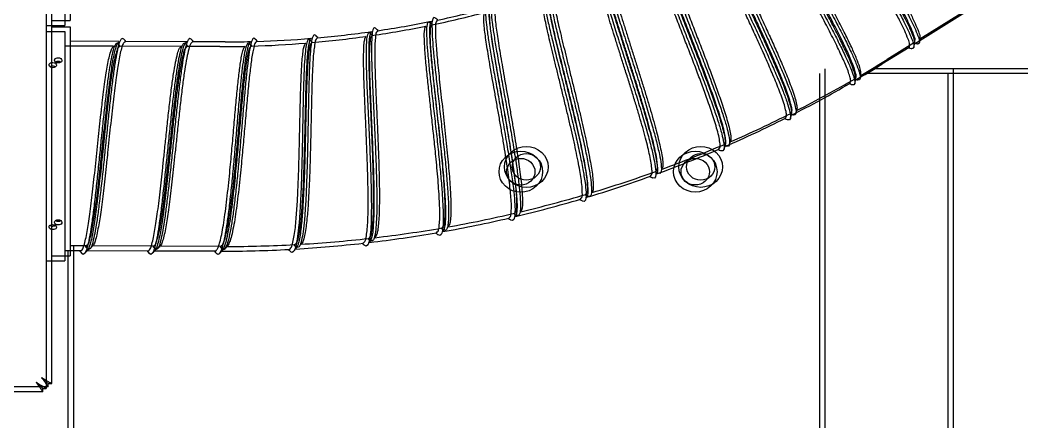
# Model space of a CAD drawing. Header units: inches. Extents: x 4821 to 127877, y 58012 to 433683.
# Drawn here: x 80278 to 80902, y 383138 to 383388 of the extents above; entities that cross this region are included whole.
import ezdxf

# ---------------------------------------------------------------- set-up
doc = ezdxf.new("R2010")
doc.units = ezdxf.units.IN
doc.header["$MEASUREMENT"] = 0
for name, color, linetype in [('A-FURN-FIXD', 10, 'Continuous'), ('A-WALL', 53, 'Continuous'), ('Cloums$0$A-COL-HAT', 8, 'Continuous'), ('EMG - ELEC - ID', 26, 'Continuous'), ('NECB-COLUM', 50, 'Continuous')]:
    doc.layers.add(name, color=color, linetype=linetype)

# ---------------------------------------------------------------- blocks, each defined once
blk = doc.blocks.new('COL BASEMT')
at = {"layer": 'Cloums$0$A-COL-HAT'}
h = blk.add_hatch(dxfattribs=at)
h.set_pattern_fill('ANSI31', color=256, scale=500)
h.set_pattern_definition([(45, (1452118.876, 42013.15), (-44.194174, 44.194174), [])])
h.paths.add_polyline_path([(1693546.85, 345625.99), (1693946.85, 345625.99), (1693950.94, 348875.93), (1693546.85, 348875.93)])
h.paths.add_polyline_path([(1688721.85, 335900.88), (1689121.55, 335900.88), (1689121.85, 337327.04), (1693949.19, 337326.96), (1693946.85, 345125.99), (1693546.85, 345125.99), (1693546.85, 337726.97), (1688721.85, 337727.04)])
h.paths.add_polyline_path([(1641271.85, 335200.88), (1640873.67, 335200.88), (1640871.85, 323973.06), (1689121.85, 323973.08), (1689121.4, 335200.88), (1688721.85, 335200.88), (1688721.85, 324373.08), (1641271.85, 324373.06)])
edge = h.paths.add_edge_path()
edge.add_line((1636446.85, 345125.99), (1636046.85, 345125.99))
edge.add_line((1636046.85, 345125.99), (1636049.02, 337698.91))
edge.add_arc((1626263.14, 338211.03), 9799.28, 305.315023, 357.004292, ccw=False)
edge.add_line((1631927.82, 330214.96), (1632171.53, 329896.4))
edge.add_arc((1626336.78, 338141.43), 10100.73, 305.285859, 355.375183)
edge.add_line((1636404.63, 337327), (1640874.01, 337327))
edge.add_line((1640874.01, 337327), (1640873.78, 335900.88))
edge.add_line((1640873.78, 335900.88), (1641271.85, 335900.88))
edge.add_line((1641271.85, 335900.88), (1641271.85, 337725.88))
edge.add_line((1641271.85, 337725.88), (1636446.85, 337725.88))
edge.add_line((1636446.85, 337725.88), (1636446.85, 345125.99))
h.paths.add_polyline_path([(1636046.85, 345625.99), (1636446.85, 345625.99), (1636446.85, 348875.93), (1636048.92, 348875.93)])
blk = doc.blocks.new('A$C0e128a0b')
at = {"layer": 'A-FURN-FIXD'}
for p, q in [((921.62, 669.83), (921.62, 543.52)), ((891.46, 592.25), (907.07, 567.1)), ((921.62, 583.57), (1142.15, 583.57)), ((908.7, 566.89), (909.29, 566.58)), ((908.7, 564.47), (908.71, 564.46)), ((908.71, 564.46), (917.07, 550.97)), ((909.29, 566.58), (909.32, 565.89)), ((926.48, 537.7), (927.15, 537.26)), ((927.15, 537.26), (927.12, 536.42)), ((921.62, 520.23), (1142.15, 520.23)), ((943.76, 505.92), (944.44, 505.48)), ((944.44, 505.48), (944.41, 504.64)), ((943.67, 503.41), (943.66, 503.43)), ((958.94, 470.57), (958.93, 470.58)), ((959.17, 473.06), (959.82, 472.58)), ((959.82, 472.58), (959.74, 471.74)), ((972.64, 439.25), (973.26, 438.73)), ((973.26, 438.73), (973.13, 437.9)), ((983.61, 402.18), (983.6, 402.19)), ((984.13, 404.62), (984.72, 404.06)), ((984.72, 404.06), (984.54, 403.23)), ((992.92, 366.89), (992.92, 366.91)), ((993.58, 369.29), (994.14, 368.69)), ((994.14, 368.69), (993.91, 367.88)), ((1000.97, 333.41), (1001.49, 332.78)), ((1001.49, 332.78), (1001.22, 331.98)), ((896.51, 327.64), (896.35, 327.1)), ((896.35, 327.1), (896.71, 326.69)), ((897.61, 328.86), (897.62, 328.85)), ((1000.17, 331.06), (1000.17, 331.07)), ((901.67, 298.24), (901.47, 297.72)), ((901.47, 297.72), (901.81, 297.29)), ((902.84, 299.39), (902.84, 299.38)), ((1006.26, 297.11), (1006.74, 296.44)), ((1005.33, 294.81), (1005.32, 294.83)), ((1006.74, 296.44), (1006.43, 295.67)), ((905.11, 268.56), (904.89, 268.06)), ((904.89, 268.06), (905.19, 267.6)), ((906.35, 269.63), (906.35, 269.62)), ((1008.37, 258.3), (1008.37, 258.32)), ((1009.44, 260.53), (1009.88, 259.83)), ((1009.88, 259.83), (1009.52, 259.08)), ((906.83, 238.71), (906.57, 238.22)), ((906.57, 238.22), (906.85, 237.75)), ((908.12, 239.7), (908.12, 239.69)), ((908.35, 224.12), (908.29, 208.06)), ((1008.53, 225.53), (1008.95, 225.23)), ((1010.08, 224.12), (1010.56, 223.78)), ((1010.89, 223.18), (1010.56, 222.58)), ((1009.3, 221.75), (1009.18, 191.77)), ((1009.3, 221.75), (1009.3, 221.76)), ((908.28, 208.07), (908.28, 208.09)), ((907.02, 207.26), (906.69, 206.66)), ((906.69, 206.66), (907.03, 206.06)), ((908.28, 205.32), (908.16, 174.96)), ((1009.17, 188.66), (1009.06, 158.55)), ((1009.23, 188.56), (1009.23, 188.58)), ((1010.48, 190.59), (1010.82, 189.99)), ((1010.82, 189.99), (1010.48, 189.39)), ((907.03, 173.93), (906.69, 173.33)), ((906.69, 173.33), (907.02, 172.73)), ((908.28, 174.76), (908.28, 174.74)), ((908.15, 171.59), (908.06, 147.5)), ((1009.05, 155.51), (1009.02, 147.5)), ((1009.23, 155.23), (1009.23, 155.25)), ((1010.48, 157.26), (1010.82, 156.66)), ((1010.82, 156.66), (1010.48, 156.06)), ((1009.02, 149.11), (1142.15, 149.11)), ((784.82, 147.5), (897.88, 147.5)), ((897.88, 138.35), (897.88, 147.5)), ((900.9, 147.5), (1013.96, 147.5)), ((900.9, 138.35), (900.9, 147.5)), ((1013.96, 138.35), (1013.96, 147.5)), ((-25.13, 138.35), (1076.95, 138.35)), ((1076.95, 136.62), (1076.95, 138.35)), ((1078.56, 136.62), (1076.95, 136.62)), ((1078.56, 136.62), (1078.56, -55.34))]:
    blk.add_line(p, q, dxfattribs=at)
for centre, major_axis, start_param, end_param in [((454.12, 224.12), (0, -592.19), 2.129322, 2.155482), ((454.12, 224.12), (0, 592.19), -1.074175, -1.017746), ((454.12, 224.12), (0, 592.19), -1.136087, -1.079658), ((454.12, 224.12), (0, 592.19), -1.198003, -1.141571), ((970.05, 458.89), (0, 10.77), 3.926991, 10.210176), ((970.05, 458.89), (0, 7), 3.926991, 10.210176), ((454.12, 224.12), (0, 592.19), -1.259922, -1.203483), ((454.12, 224.12), (0, -592.19), 1.819769, 1.876197), ((970.05, 372.75), (0, 10.77), 3.926991, 10.210176), ((970.05, 372.75), (0, 7), 3.926991, 10.210176), ((454.12, 224.12), (0, -592.19), 1.757856, 1.814285), ((454.12, 224.12), (0, 484.52), -1.352899, -1.29739), ((454.12, 224.12), (0, 592.19), -1.445653, -1.38922), ((454.12, 224.12), (0, 484.52), -1.414811, -1.359298), ((454.12, 224.12), (0, 484.52), -1.476723, -1.421209), ((454.12, 224.12), (0, 592.19), -1.507572, -1.451133), ((454.12, 224.12), (0, -484.52), 1.602957, 1.658472), ((454.12, 224.12), (0, 592.19), -1.56943, -1.513045), ((454.12, 224.12), (0, 484.52), -1.570796, -1.545039)]:
    blk.add_ellipse(centre, major_axis=major_axis, ratio=0.9375, start_param=start_param, end_param=end_param, dxfattribs=at)
for points, knots in [([(814.43, 518.86), (814.65, 518.87), (815.82, 518.88), (818.39, 519.81), (822.49, 521.54), (827.81, 524.2), (834.18, 527.54), (841.43, 531.52), (849.37, 535.96), (857.68, 540.67), (866.08, 545.45), (874.3, 550.11), (882.14, 554.49), (889.34, 558.43), (895.65, 561.74), (900.88, 564.33), (904.87, 566), (907.35, 566.89), (908.49, 566.9), (908.71, 566.9)], [0, 0, 0, 0, 0.652164, 3.468867, 7.93438, 13.82981, 20.893708, 29.032977, 38.060805, 47.530506, 57.022325, 66.343155, 75.204917, 83.335307, 90.360885, 96.128628, 100.429288, 103.153438, 103.796192, 103.796192, 103.796192, 103.796192]), ([(814.44, 521.3), (814.76, 521.16), (815.78, 520.75), (817.93, 521.6), (820.81, 522.6), (824.24, 524.22), (828.04, 526.08), (832.24, 528.26), (836.94, 530.76), (842.03, 533.54), (847.34, 536.49), (852.91, 539.61), (858.97, 543.03), (865.72, 546.84), (873.01, 550.94), (880.43, 555.06), (887.45, 558.87), (893.67, 562.11), (898.83, 564.64), (902.77, 566.28), (905.26, 567.16), (906.41, 567.17), (906.62, 567.17)], [0, 0, 0, 0, 1.023874, 3.16437, 6.381931, 10.225818, 14.229126, 18.819597, 24.119701, 29.847036, 35.799935, 41.904064, 48.556158, 56.18247, 64.590916, 73.051559, 81.059714, 87.997167, 93.623016, 97.891012, 100.641925, 101.285735, 101.285735, 101.285735, 101.285735]), ([(908.7, 564.47), (908.27, 564.6), (906.92, 565.02), (904.15, 563.76), (900.17, 562.23), (894.94, 559.61), (888.66, 556.35), (881.58, 552.49), (874.12, 548.34), (866.82, 544.24), (860.1, 540.45), (854.08, 537.06), (848.55, 533.96), (843.29, 531.04), (838.24, 528.28), (833.59, 525.8), (829.42, 523.64), (825.65, 521.79), (822.25, 520.23), (819.36, 519.13), (817.48, 518.56), (816.64, 518.6), (816.51, 518.61)], [0, 0, 0, 0, 1.301344, 4.101516, 8.430023, 14.125504, 21.146846, 29.233931, 37.74508, 46.159196, 53.740004, 60.342106, 66.398905, 72.304545, 77.981137, 83.229185, 87.772893, 91.749326, 95.567718, 98.768764, 100.897899, 101.270188, 101.270188, 101.270188, 101.270188]), ([(907.07, 567.1), (907.03, 567.1), (906.89, 567.12), (906.74, 567.14), (906.62, 567.15)], [0, 0, 0, 0, 0.0941646, 0.4432035, 0.4432035, 0.4432035, 0.4432035]), ([(908.7, 566.89), (908.54, 566.91), (908, 566.98), (907.45, 567.05), (907.07, 567.1)], [0, 0, 0, 0, 0.483569, 1.635348, 1.635348, 1.635348, 1.635348]), ([(908.92, 564.39), (909.01, 564.75), (909.15, 565.25), (909.29, 565.75), (909.32, 565.89)], [0, 0, 0, 0, 1.037233, 1.450679, 1.450679, 1.450679, 1.450679]), ([(833.61, 491.4), (834.01, 491.55), (835.77, 492.17), (839.25, 493.75), (844.4, 496.31), (850.66, 499.62), (857.9, 503.55), (865.86, 507.94), (874.21, 512.55), (882.68, 517.21), (891.07, 521.77), (899.14, 526.07), (906.54, 529.87), (913.01, 533.03), (918.39, 535.44), (922.16, 536.9), (924.54, 537.54), (925.68, 537.75), (926.28, 537.71), (926.48, 537.7)], [0, 0, 0, 0, 1.261857, 5.516895, 11.216144, 18.149476, 26.301847, 35.341482, 44.789533, 54.234913, 63.684956, 72.780011, 81.031636, 88.083082, 93.924088, 98.371735, 99.997745, 101.21239, 101.789132, 101.789132, 101.789132, 101.789132]), ([(926.53, 535.19), (926.23, 535.36), (925.36, 535.86), (923.42, 535.31), (920.92, 534.61), (917.95, 533.42), (914.76, 532.05), (911.36, 530.48), (907.69, 528.71), (903.79, 526.77), (899.76, 524.69), (895.63, 522.54), (891.4, 520.29), (887.06, 517.97), (882.68, 515.59), (878.29, 513.19), (873.78, 510.74), (868.93, 508.08), (863.66, 505.19), (858.16, 502.19), (852.84, 499.33), (847.94, 496.75), (843.52, 494.51), (839.68, 492.71), (836.67, 491.37), (834.92, 490.96), (834.27, 490.81)], [0, 0, 0, 0, 0.996734, 2.856031, 5.579611, 8.843436, 12.230718, 15.816954, 19.85574, 24.180307, 28.613544, 33.153337, 37.838713, 42.667409, 47.593535, 52.444398, 57.315501, 62.644978, 68.649993, 74.925535, 80.992245, 86.361884, 91.165079, 95.528453, 98.837102, 100.832014, 100.832014, 100.832014, 100.832014]), ([(926.48, 537.7), (925.59, 537.89), (923.75, 538.27), (920.43, 537.35), (916.23, 535.78), (910.72, 533.3), (904.13, 530.09), (896.65, 526.26), (888.57, 521.97), (880.13, 517.41), (871.64, 512.76), (863.39, 508.24), (855.65, 504.01), (848.69, 500.3), (842.76, 497.21), (839.11, 495.53), (837.5, 494.79)], [0, 0, 0, 0, 2.656673, 5.516856, 9.990909, 15.961483, 23.228634, 31.54035, 40.599148, 50.083073, 59.647881, 68.956436, 77.66796, 85.472505, 92.087455, 97.286026, 97.286026, 97.286026, 97.286026]), ([(926.6, 535.07), (926.73, 535.38), (926.91, 535.83), (927.07, 536.28), (927.12, 536.42)], [0, 0, 0, 0, 0.942851, 1.355481, 1.355481, 1.355481, 1.355481]), ([(846.37, 465.63), (846.6, 465.62), (847.73, 465.57), (850.24, 466.4), (854.27, 467.83), (859.59, 470.11), (866.05, 473), (873.51, 476.45), (881.71, 480.3), (890.29, 484.35), (899, 488.43), (907.62, 492.42), (915.9, 496.16), (923.48, 499.45), (930.1, 502.17), (935.59, 504.21), (939.43, 505.42), (941.83, 505.9), (942.98, 506.02), (943.57, 505.95), (943.76, 505.92)], [0, 0, 0, 0, 0.67691, 3.358941, 7.658109, 13.384955, 20.337042, 28.500088, 37.536408, 46.965845, 56.390985, 65.82052, 74.888427, 83.113319, 90.138996, 95.961545, 100.392447, 102.01173, 103.221518, 103.794549, 103.794549, 103.794549, 103.794549]), ([(846.62, 467.99), (846.93, 467.86), (847.9, 467.45), (850.01, 468.21), (852.87, 469.05), (856.32, 470.45), (860.03, 472.01), (863.89, 473.71), (867.82, 475.47), (871.71, 477.26), (875.5, 479.01), (879.26, 480.76), (883.07, 482.54), (886.93, 484.34), (890.8, 486.15), (894.63, 487.94), (898.43, 489.7), (902.19, 491.42), (905.89, 493.12), (909.53, 494.76), (913.12, 496.37), (916.77, 497.97), (920.56, 499.59), (924.46, 501.22), (928.37, 502.79), (932.22, 504.22), (935.81, 505.44), (938.84, 506.22), (940.78, 506.55), (941.61, 506.4), (941.71, 506.38)], [0, 0, 0, 0, 0.962069, 3.046461, 6.198421, 9.98828, 13.929541, 18.069242, 22.383636, 26.60084, 30.655232, 34.672902, 38.798706, 43.003812, 47.19819, 51.345704, 55.441825, 59.501821, 63.518079, 67.419806, 71.228883, 75.096936, 79.147578, 83.364686, 87.537565, 91.580992, 95.470233, 98.713289, 100.888489, 101.196115, 101.196115, 101.196115, 101.196115]), ([(943.76, 505.92), (943.19, 506.05), (942.51, 506.2), (941.82, 506.36), (941.71, 506.38)], [0, 0, 0, 0, 1.730671, 2.080393, 2.080393, 2.080393, 2.080393]), ([(943.66, 503.43), (943.33, 503.62), (942.32, 504.21), (939.99, 503.61), (936.93, 502.9), (933.25, 501.61), (929.34, 500.15), (925.35, 498.54), (921.4, 496.9), (917.59, 495.25), (913.94, 493.65), (910.36, 492.05), (906.75, 490.42), (903.08, 488.74), (899.36, 487.03), (895.63, 485.29), (891.88, 483.55), (888.1, 481.79), (884.3, 480.01), (880.5, 478.24), (876.72, 476.48), (872.9, 474.71), (869, 472.93), (865.1, 471.17), (861.27, 469.49), (857.58, 467.93), (854.15, 466.62), (851.29, 465.57), (849.55, 465.31), (848.86, 465.21)], [0, 0, 0, 0, 1.112955, 3.342211, 6.662815, 10.632981, 14.752136, 19.010945, 23.289616, 27.362788, 31.230571, 35.021899, 38.892705, 42.868219, 46.894129, 50.933824, 54.975289, 59.055862, 63.191972, 67.30934, 71.364457, 75.459492, 79.680474, 83.961168, 88.066518, 91.987802, 95.758173, 98.890315, 100.951974, 100.951974, 100.951974, 100.951974]), ([(943.92, 503.31), (944.03, 503.61), (944.19, 504.06), (944.36, 504.5), (944.41, 504.64)], [0, 0, 0, 0, 0.911143, 1.323773, 1.323773, 1.323773, 1.323773]), ([(859.63, 439.28), (859.86, 439.26), (860.99, 439.13), (863.55, 439.8), (867.67, 440.97), (873.12, 442.89), (879.75, 445.35), (887.39, 448.31), (895.8, 451.61), (904.59, 455.08), (913.52, 458.58), (922.35, 461.99), (930.82, 465.17), (938.57, 467.96), (945.33, 470.23), (950.92, 471.9), (954.82, 472.85), (957.24, 473.17), (958.39, 473.22), (958.98, 473.1), (959.17, 473.07)], [0, 0, 0, 0, 0.679221, 3.375434, 7.692303, 13.430238, 20.388227, 28.553749, 37.586749, 47.012258, 56.432402, 65.856, 74.917189, 83.134416, 90.152952, 95.969463, 100.396105, 102.013904, 103.222581, 103.794196, 103.794196, 103.794196, 103.794196]), ([(860.02, 441.61), (860.32, 441.47), (861.27, 441), (863.41, 441.61), (866.33, 442.27), (869.86, 443.44), (873.66, 444.75), (877.61, 446.2), (881.64, 447.7), (885.62, 449.22), (889.5, 450.72), (893.34, 452.22), (897.23, 453.73), (901.18, 455.27), (905.14, 456.82), (909.07, 458.35), (912.97, 459.86), (916.83, 461.34), (920.63, 462.79), (924.36, 464.19), (928.05, 465.56), (931.79, 466.91), (935.67, 468.29), (939.65, 469.66), (943.65, 470.96), (947.57, 472.14), (951.22, 473.11), (954.28, 473.69), (956.23, 473.89), (957.05, 473.69), (957.15, 473.66)], [0, 0, 0, 0, 0.96422, 3.053528, 6.211667, 10.009474, 13.959685, 18.105477, 22.419018, 26.630115, 30.675, 34.679246, 38.788896, 42.98154, 47.171153, 51.321448, 55.425785, 59.495573, 63.520541, 67.430512, 71.246708, 75.120358, 79.174903, 83.392598, 87.561298, 91.598101, 95.480596, 98.717939, 100.889581, 101.195724, 101.195724, 101.195724, 101.195724]), ([(958.93, 470.58), (958.6, 470.8), (957.63, 471.45), (955.28, 471.01), (952.19, 470.5), (948.45, 469.47), (944.47, 468.27), (940.4, 466.93), (936.36, 465.55), (932.46, 464.16), (928.72, 462.79), (925.05, 461.43), (921.35, 460.04), (917.58, 458.61), (913.76, 457.14), (909.93, 455.65), (906.07, 454.15), (902.2, 452.65), (898.3, 451.12), (894.42, 449.61), (890.55, 448.11), (886.65, 446.6), (882.66, 445.08), (878.66, 443.58), (874.74, 442.16), (870.96, 440.84), (867.46, 439.75), (864.54, 438.89), (862.79, 438.75), (862.09, 438.69)], [0, 0, 0, 0, 1.11135, 3.33556, 6.648326, 10.609815, 14.720676, 18.974093, 23.252909, 27.329729, 31.202494, 34.999915, 38.87756, 42.860031, 46.893045, 50.940192, 54.989096, 59.073911, 63.207645, 67.315466, 71.357925, 75.441361, 79.65472, 83.933751, 88.043781, 91.972348, 95.748871, 98.885355, 100.950425, 100.950425, 100.950425, 100.950425]), ([(959.17, 473.07), (958.61, 473.23), (957.93, 473.43), (957.26, 473.63), (957.15, 473.66)], [0, 0, 0, 0, 1.730518, 2.080393, 2.080393, 2.080393, 2.080393]), ([(959.18, 470.45), (959.3, 470.75), (959.49, 471.18), (959.68, 471.61), (959.74, 471.74)], [0, 0, 0, 0, 0.911505, 1.324162, 1.324162, 1.324162, 1.324162]), ([(871.33, 412.11), (871.6, 412.07), (872.89, 411.86), (875.82, 412.47), (880.49, 413.52), (886.69, 415.31), (894.2, 417.59), (902.79, 420.31), (912.1, 423.29), (921.73, 426.38), (931.37, 429.43), (940.72, 432.3), (949.4, 434.85), (957.02, 436.93), (963.33, 438.43), (967.72, 439.25), (970.43, 439.48), (971.74, 439.48), (972.42, 439.32), (972.65, 439.26)], [0, 0, 0, 0, 0.803847, 3.848624, 8.706087, 15.101816, 22.87902, 31.923023, 41.74475, 51.772303, 61.79374, 71.626801, 80.707199, 88.534031, 94.987935, 99.932659, 101.744584, 103.094125, 103.793958, 103.793958, 103.793958, 103.793958]), ([(871.86, 414.41), (872.14, 414.24), (873.06, 413.71), (875.22, 414.18), (878.15, 414.64), (881.7, 415.57), (885.63, 416.63), (889.96, 417.9), (894.78, 419.36), (900.04, 421), (905.64, 422.76), (911.55, 424.63), (917.7, 426.59), (923.98, 428.57), (930.22, 430.51), (936.3, 432.37), (942.09, 434.1), (947.55, 435.67), (952.57, 437.04), (957.07, 438.19), (961.13, 439.12), (964.78, 439.84), (967.83, 440.2), (969.78, 440.27), (970.56, 440.01), (970.66, 439.98)], [0, 0, 0, 0, 0.952798, 3.029507, 6.173171, 9.931226, 13.829226, 18.222689, 23.284599, 28.732214, 34.501737, 40.633056, 47.049512, 53.574876, 60.089811, 66.394318, 72.343961, 77.962638, 83.197661, 87.749426, 91.72291, 95.543896, 98.756121, 100.907696, 101.196177, 101.196177, 101.196177, 101.196177]), ([(972.26, 436.8), (971.96, 437.03), (971.05, 437.73), (968.72, 437.47), (965.68, 437.18), (961.98, 436.42), (957.87, 435.48), (953.3, 434.31), (948.2, 432.91), (942.66, 431.31), (936.78, 429.56), (930.62, 427.67), (924.31, 425.7), (918, 423.71), (911.87, 421.77), (906.03, 419.92), (900.53, 418.19), (895.37, 416.59), (890.65, 415.16), (886.4, 413.93), (882.54, 412.86), (879.06, 412.03), (876.14, 411.38), (874.42, 411.37), (873.74, 411.36)], [0, 0, 0, 0, 1.082405, 3.256765, 6.503078, 10.364794, 14.383646, 19.016498, 24.333995, 30.029568, 36.06688, 42.475988, 49.071576, 55.627963, 62.016788, 68.067168, 73.733619, 79.076555, 84.03214, 88.327786, 92.165916, 95.867007, 98.949799, 100.974381, 100.974381, 100.974381, 100.974381]), ([(972.5, 436.64), (972.64, 436.93), (972.86, 437.35), (973.07, 437.77), (973.13, 437.9)], [0, 0, 0, 0, 0.911016, 1.323904, 1.323904, 1.323904, 1.323904]), ([(882.09, 386.47), (882.37, 386.29), (883.25, 385.7), (885.45, 386.02), (888.41, 386.29), (892.02, 386.99), (896.02, 387.8), (900.44, 388.78), (905.36, 389.93), (910.73, 391.22), (916.44, 392.62), (922.47, 394.1), (928.74, 395.65), (935.13, 397.21), (941.47, 398.74), (947.62, 400.19), (953.47, 401.52), (958.98, 402.72), (964.05, 403.75), (968.58, 404.6), (972.67, 405.26), (976.34, 405.72), (979.4, 405.88), (981.33, 405.82), (982.1, 405.52), (982.19, 405.48)], [0, 0, 0, 0, 0.95574, 3.03973, 6.193757, 9.964391, 13.876589, 18.293136, 23.381294, 28.854453, 34.650835, 40.810431, 47.247042, 53.779046, 60.284972, 66.565536, 72.486216, 78.075333, 83.280997, 87.805622, 91.762645, 95.569068, 98.76834, 100.911128, 101.195712, 101.195712, 101.195712, 101.195712]), ([(881.44, 384.21), (881.71, 384.15), (882.99, 383.86), (885.96, 384.29), (890.71, 385.03), (897.01, 386.41), (904.65, 388.19), (913.4, 390.34), (922.86, 392.71), (932.65, 395.15), (942.44, 397.56), (951.94, 399.81), (960.74, 401.77), (968.45, 403.34), (974.82, 404.42), (979.24, 404.95), (981.95, 404.99), (983.25, 404.91), (983.91, 404.7), (984.13, 404.63)], [0, 0, 0, 0, 0.811286, 3.876798, 8.75664, 15.16803, 22.954442, 32.005419, 41.831871, 51.855595, 61.875629, 71.701036, 80.770781, 88.585734, 95.025761, 99.954028, 101.758005, 103.100909, 103.793541, 103.793541, 103.793541, 103.793541]), ([(983.6, 402.19), (983.32, 402.44), (982.46, 403.21), (980.13, 403.1), (977.09, 403.02), (973.36, 402.5), (969.22, 401.84), (964.61, 400.98), (959.47, 399.93), (953.88, 398.71), (947.94, 397.35), (941.7, 395.88), (935.29, 394.33), (928.88, 392.76), (922.64, 391.22), (916.68, 389.76), (911.05, 388.39), (905.79, 387.12), (900.96, 386), (896.63, 385.05), (892.7, 384.23), (889.16, 383.63), (886.21, 383.17), (884.48, 383.27), (883.8, 383.3)], [0, 0, 0, 0, 1.079162, 3.244992, 6.478754, 10.32628, 14.328881, 18.93482, 24.223766, 29.890814, 35.89928, 42.28287, 48.867421, 55.428604, 61.836456, 67.91474, 73.608814, 78.978194, 83.96063, 88.279438, 92.131936, 95.845883, 98.939495, 100.971415, 100.971415, 100.971415, 100.971415]), ([(982.68, 405.26), (982.63, 405.29), (982.46, 405.36), (982.3, 405.43), (982.19, 405.48)], [0, 0, 0, 0, 0.176991, 0.5270448, 0.5270448, 0.5270448, 0.5270448]), ([(983.83, 402.03), (983.99, 402.3), (984.23, 402.71), (984.47, 403.11), (984.54, 403.23)], [0, 0, 0, 0, 0.911669, 1.324516, 1.324516, 1.324516, 1.324516]), ([(889.91, 355.71), (890.17, 355.63), (891.44, 355.24), (894.46, 355.48), (899.27, 355.91), (905.66, 356.88), (913.4, 358.16), (922.26, 359.73), (931.85, 361.47), (941.76, 363.26), (951.68, 365.01), (961.28, 366.63), (970.16, 368.01), (977.94, 369.06), (984.34, 369.71), (988.76, 369.94), (991.45, 369.81), (992.73, 369.64), (993.37, 369.39), (993.59, 369.3)], [0, 0, 0, 0, 0.821138, 3.910126, 8.816913, 15.247142, 23.050046, 32.111735, 41.942503, 51.965516, 61.986055, 71.807995, 80.865228, 88.663165, 95.084187, 99.985679, 101.777223, 103.110324, 103.793186, 103.793186, 103.793186, 103.793186]), ([(890.69, 357.92), (890.96, 357.71), (891.81, 357.07), (894.03, 357.25), (897.01, 357.32), (900.68, 357.78), (904.73, 358.33), (909.23, 359.03), (914.24, 359.85), (919.71, 360.79), (925.53, 361.82), (931.67, 362.91), (938.04, 364.04), (944.52, 365.18), (950.92, 366.29), (957.11, 367.32), (963, 368.25), (968.53, 369.08), (973.6, 369.77), (978.15, 370.31), (982.24, 370.69), (985.91, 370.91), (988.95, 370.87), (990.87, 370.68), (991.61, 370.32), (991.7, 370.28)], [0, 0, 0, 0, 0.959586, 3.053382, 6.221653, 10.009398, 13.940701, 18.388537, 23.511767, 29.019055, 34.851365, 41.048407, 47.511749, 54.051924, 60.544611, 66.79315, 72.675052, 78.224638, 83.391117, 87.879942, 91.815102, 95.602187, 98.784766, 100.915873, 101.195231, 101.195231, 101.195231, 101.195231]), ([(992.92, 366.91), (992.65, 367.18), (991.84, 367.99), (989.52, 368.04), (986.49, 368.16), (982.76, 367.89), (978.62, 367.51), (974, 366.96), (968.84, 366.26), (963.22, 365.41), (957.25, 364.46), (950.97, 363.41), (944.51, 362.3), (938.02, 361.15), (931.68, 360.03), (925.61, 358.95), (919.88, 357.94), (914.52, 357.02), (909.6, 356.22), (905.19, 355.54), (901.2, 354.98), (897.61, 354.62), (894.62, 354.35), (892.9, 354.56), (892.21, 354.64)], [0, 0, 0, 0, 1.075121, 3.230509, 6.449295, 10.279105, 14.261328, 18.833568, 24.086339, 29.717772, 35.688939, 42.035553, 48.597783, 55.157631, 61.58497, 67.698211, 73.430731, 78.837693, 83.857785, 88.209621, 92.082504, 95.815063, 98.924545, 100.967381, 100.967381, 100.967381, 100.967381]), ([(992.17, 370.04), (992.12, 370.06), (991.96, 370.14), (991.8, 370.23), (991.7, 370.28)], [0, 0, 0, 0, 0.1690512, 0.5193013, 0.5193013, 0.5193013, 0.5193013]), ([(993.14, 366.72), (993.31, 366.99), (993.57, 367.38), (993.83, 367.76), (993.91, 367.88)], [0, 0, 0, 0, 0.911255, 1.324174, 1.324174, 1.324174, 1.324174]), ([(896.71, 326.69), (896.97, 326.59), (898.22, 326.13), (901.25, 326.17), (906.08, 326.28), (912.53, 326.83), (920.34, 327.59), (929.28, 328.58), (938.96, 329.68), (948.97, 330.82), (958.97, 331.91), (968.65, 332.89), (977.59, 333.68), (985.4, 334.21), (991.81, 334.44), (996.22, 334.38), (998.89, 334.06), (1000.15, 333.81), (1000.77, 333.52), (1000.97, 333.42)], [0, 0, 0, 0, 0.824907, 3.922543, 8.839698, 15.279945, 23.092359, 32.164392, 42.003782, 52.029811, 62.056581, 71.87969, 80.932038, 88.721599, 95.130013, 100.011322, 101.792375, 103.117138, 103.793297, 103.793297, 103.793297, 103.793297]), ([(897.62, 328.85), (897.87, 328.63), (898.69, 327.92), (900.92, 327.96), (903.91, 327.83), (907.6, 328.05), (911.69, 328.33), (916.24, 328.74), (921.31, 329.23), (926.85, 329.81), (932.74, 330.45), (938.95, 331.14), (945.39, 331.85), (951.92, 332.56), (958.37, 333.24), (964.59, 333.86), (970.49, 334.4), (976.04, 334.86), (981.12, 335.21), (985.67, 335.44), (989.76, 335.56), (993.41, 335.5), (996.49, 335.37), (998.21, 334.86), (998.9, 334.66)], [0, 0, 0, 0, 0.961583, 3.061202, 6.238534, 10.036537, 13.979127, 18.445706, 23.589384, 29.116426, 34.969808, 41.189341, 47.668291, 54.21305, 60.6978, 66.927158, 72.785933, 78.31189, 83.455012, 87.923015, 91.845354, 95.621323, 98.794506, 100.918973, 100.918973, 100.918973, 100.918973]), ([(1000.17, 331.07), (999.91, 331.37), (999.12, 332.25), (996.74, 332.43), (993.66, 332.76), (989.83, 332.73), (985.58, 332.61), (980.82, 332.34), (975.44, 331.97), (969.7, 331.48), (964.09, 330.95), (958.95, 330.44), (954.33, 329.96), (949.98, 329.49), (945.7, 329.02), (941.41, 328.55), (937.17, 328.09), (933.04, 327.63), (928.97, 327.19), (924.89, 326.75), (920.7, 326.32), (916.46, 325.91), (912.28, 325.55), (908.24, 325.25), (904.53, 325.1), (901.44, 325.02), (899.68, 325.34), (898.98, 325.47)], [0, 0, 0, 0, 1.09952, 3.316948, 6.622093, 10.52897, 14.595877, 19.270336, 24.692218, 30.616111, 36.381151, 41.448071, 45.949313, 50.182233, 54.444277, 58.747596, 62.98665, 67.101872, 71.100864, 75.128605, 79.30685, 83.601166, 87.775984, 91.776821, 95.625182, 98.823941, 100.932584, 100.932584, 100.932584, 100.932584]), ([(999.6, 334.25), (999.55, 334.28), (999.4, 334.37), (999.25, 334.46), (999.15, 334.52)], [0, 0, 0, 0, 0.1691384, 0.5192016, 0.5192016, 0.5192016, 0.5192016]), ([(1000.37, 330.88), (1000.57, 331.13), (1000.85, 331.5), (1001.13, 331.87), (1001.22, 331.98)], [0, 0, 0, 0, 0.911619, 1.324286, 1.324286, 1.324286, 1.324286]), ([(897.47, 328.98), (897.25, 328.67), (896.93, 328.22), (896.61, 327.78), (896.51, 327.64)], [0, 0, 0, 0, 1.079495, 1.564673, 1.564673, 1.564673, 1.564673]), ([(902.7, 299.52), (902.47, 299.22), (902.12, 298.8), (901.78, 298.37), (901.67, 298.24)], [0, 0, 0, 0, 1.079521, 1.564719, 1.564719, 1.564719, 1.564719]), ([(901.81, 297.29), (902.02, 297.18), (903.1, 296.68), (905.79, 296.49), (910.12, 296.27), (915.92, 296.34), (922.98, 296.54), (931.14, 296.87), (940.12, 297.29), (949.5, 297.74), (959.01, 298.17), (968.38, 298.54), (977.34, 298.82), (985.48, 298.95), (992.51, 298.91), (998.25, 298.67), (1002.17, 298.31), (1004.51, 297.83), (1005.59, 297.5), (1006.1, 297.21), (1006.26, 297.12)], [0, 0, 0, 0, 0.703105, 3.465544, 7.862299, 13.665222, 20.670656, 28.874683, 37.935588, 47.368263, 56.789221, 66.210664, 75.248976, 83.425731, 90.39658, 96.147311, 100.490669, 102.069655, 103.2482, 103.793563, 103.793563, 103.793563, 103.793563]), ([(902.84, 299.38), (903.09, 299.14), (903.87, 298.38), (906.12, 298.27), (909.13, 297.95), (912.87, 297.92), (916.92, 297.94), (921.12, 298.03), (925.38, 298.16), (929.57, 298.31), (933.62, 298.48), (937.62, 298.65), (941.66, 298.83), (945.78, 299.01), (949.96, 299.19), (954.16, 299.38), (958.36, 299.54), (962.54, 299.7), (966.66, 299.85), (970.69, 299.98), (974.67, 300.08), (978.68, 300.16), (982.8, 300.2), (986.98, 300.21), (991.12, 300.14), (995.13, 300), (998.8, 299.7), (1001.88, 299.37), (1003.57, 298.75), (1004.25, 298.5)], [0, 0, 0, 0, 0.975821, 3.093258, 6.29206, 10.142812, 14.150609, 18.332711, 22.635847, 26.803648, 30.784228, 34.698544, 38.696605, 42.800356, 46.955822, 51.128885, 55.299213, 59.452347, 63.558225, 67.549792, 71.439165, 75.371236, 79.465285, 83.686078, 87.809014, 91.777137, 95.592939, 98.774242, 100.906663, 100.906663, 100.906663, 100.906663]), ([(1005.32, 294.83), (1005.08, 295.14), (1004.37, 296.06), (1002.05, 296.4), (999.04, 296.93), (995.27, 297.16), (991.21, 297.31), (987, 297.37), (982.76, 297.37), (978.62, 297.31), (974.62, 297.23), (970.67, 297.13), (966.68, 297), (962.61, 296.86), (958.48, 296.7), (954.32, 296.52), (950.16, 296.35), (946, 296.17), (941.86, 295.99), (937.79, 295.81), (933.76, 295.64), (929.69, 295.48), (925.51, 295.33), (921.29, 295.19), (917.13, 295.11), (913.12, 295.08), (909.45, 295.18), (906.39, 295.31), (904.67, 295.75), (903.99, 295.92)], [0, 0, 0, 0, 1.089111, 3.259476, 6.496386, 10.37277, 14.398966, 18.594245, 22.871397, 26.984881, 30.90944, 34.770401, 38.719062, 42.773842, 46.881026, 51.005681, 55.131632, 59.263162, 63.38495, 67.423683, 71.376143, 75.376293, 79.53242, 83.791802, 87.924014, 91.89453, 95.70655, 98.865189, 100.944827, 100.944827, 100.944827, 100.944827]), ([(1004.95, 298.03), (1004.9, 298.07), (1004.75, 298.17), (1004.6, 298.27), (1004.51, 298.34)], [0, 0, 0, 0, 0.1732196, 0.522785, 0.522785, 0.522785, 0.522785]), ([(906.22, 269.77), (905.96, 269.49), (905.6, 269.09), (905.23, 268.69), (905.11, 268.56)], [0, 0, 0, 0, 1.079471, 1.564872, 1.564872, 1.564872, 1.564872]), ([(905.19, 267.6), (905.4, 267.48), (906.45, 266.91), (909.12, 266.54), (913.44, 266.04), (919.24, 265.72), (926.31, 265.45), (934.48, 265.25), (943.47, 265.07), (952.86, 264.9), (962.38, 264.7), (971.76, 264.46), (980.72, 264.14), (988.85, 263.73), (995.86, 263.23), (1001.56, 262.62), (1005.44, 261.99), (1007.74, 261.36), (1008.79, 260.96), (1009.29, 260.64), (1009.44, 260.53)], [0, 0, 0, 0, 0.704065, 3.468575, 7.869965, 13.679139, 20.692119, 28.905666, 37.971204, 47.40848, 56.834491, 66.258612, 75.299656, 83.47499, 90.440803, 96.181198, 100.507527, 102.078115, 103.250758, 103.793959, 103.793959, 103.793959, 103.793959]), ([(906.35, 269.62), (906.58, 269.36), (907.32, 268.55), (909.56, 268.3), (912.55, 267.78), (916.3, 267.5), (920.34, 267.25), (924.55, 267.07), (928.81, 266.91), (932.99, 266.79), (937.04, 266.69), (941.04, 266.6), (945.07, 266.51), (949.19, 266.41), (953.36, 266.32), (957.56, 266.23), (961.76, 266.12), (965.94, 266), (970.06, 265.88), (974.1, 265.74), (978.08, 265.58), (982.1, 265.39), (986.22, 265.16), (990.4, 264.9), (994.53, 264.56), (998.51, 264.14), (1002.17, 263.64), (1005.16, 262.99), (1007.01, 262.43), (1007.68, 261.93), (1007.76, 261.87)], [0, 0, 0, 0, 0.97726, 3.099278, 6.305319, 10.164297, 14.180212, 18.368591, 22.672678, 26.837224, 30.812652, 34.720319, 38.71103, 42.807374, 46.955256, 51.12036, 55.282879, 59.432406, 63.542298, 67.544268, 71.445514, 75.388056, 79.489409, 83.712519, 87.831597, 91.792726, 95.602549, 98.779512, 100.908509, 101.195034, 101.195034, 101.195034, 101.195034]), ([(1008.37, 258.32), (1008.15, 258.64), (1007.49, 259.6), (1005.21, 260.1), (1002.24, 260.82), (998.5, 261.3), (994.47, 261.72), (990.28, 262.05), (986.05, 262.34), (981.91, 262.56), (977.9, 262.74), (973.95, 262.9), (969.95, 263.04), (965.87, 263.16), (961.72, 263.27), (957.55, 263.37), (953.38, 263.48), (949.21, 263.57), (945.08, 263.66), (941.01, 263.75), (936.98, 263.85), (932.92, 263.95), (928.75, 264.08), (924.53, 264.22), (920.37, 264.42), (916.37, 264.65), (912.7, 265), (909.66, 265.33), (907.97, 265.87), (907.29, 266.09)], [0, 0, 0, 0, 1.085564, 3.2483, 6.475374, 10.340561, 14.355179, 18.542061, 22.818476, 26.936772, 30.868462, 34.738317, 38.696829, 42.761595, 46.87905, 51.014493, 55.151072, 59.289104, 63.409928, 67.441045, 71.38379, 75.375166, 79.52514, 83.781769, 87.915279, 91.88931, 95.704341, 98.864574, 100.944849, 100.944849, 100.944849, 100.944849]), ([(1008.18, 261.53), (1008.14, 261.57), (1007.99, 261.69), (1007.85, 261.8), (1007.76, 261.87)], [0, 0, 0, 0, 0.1783999, 0.5275717, 0.5275717, 0.5275717, 0.5275717]), ([(908, 239.84), (907.73, 239.58), (907.34, 239.2), (906.95, 238.83), (906.83, 238.71)], [0, 0, 0, 0, 1.07949, 1.565198, 1.565198, 1.565198, 1.565198]), ([(906.85, 237.75), (907.06, 237.62), (908.07, 236.98), (910.73, 236.43), (915.02, 235.64), (920.81, 234.94), (927.88, 234.2), (936.05, 233.46), (945.03, 232.69), (954.42, 231.89), (963.93, 231.07), (973.29, 230.2), (982.22, 229.29), (990.3, 228.34), (997.25, 227.38), (1002.87, 226.38), (1006.59, 225.53), (1008.37, 224.91), (1008.78, 224.76)], [0, 0, 0, 0, 0.707754, 3.482897, 7.900912, 13.729659, 20.768081, 29.009326, 38.102082, 47.559001, 57.004721, 66.44472, 75.488619, 83.656039, 90.604451, 96.316707, 100.600319, 101.88179, 101.88179, 101.88179, 101.88179]), ([(908.12, 239.69), (908.32, 239.43), (908.92, 238.63), (910.89, 238.23), (913.47, 237.58), (916.68, 237.1), (920.16, 236.62), (923.94, 236.18), (928.1, 235.73), (932.61, 235.29), (937.36, 234.85), (942.29, 234.4), (947.37, 233.95), (952.57, 233.49), (957.79, 233.04), (963.07, 232.55), (968.62, 232.03), (974.65, 231.44), (981.05, 230.75), (987.36, 230.01), (993.17, 229.23), (998.35, 228.41), (1002.73, 227.52), (1006.14, 226.72), (1007.88, 225.86), (1008.53, 225.53)], [0, 0, 0, 0, 0.907398, 2.800486, 5.605502, 8.93842, 12.374298, 16.048305, 20.239277, 24.78585, 29.525089, 34.41701, 39.470235, 44.67822, 49.924416, 55.048071, 60.418967, 66.493038, 73.047386, 79.522162, 85.369044, 90.445865, 95.085994, 98.625559, 100.768108, 100.768108, 100.768108, 100.768108]), ([(1004.83, 224.12), (1003.54, 224.43), (1000.75, 225.12), (996.2, 225.9), (990.92, 226.68), (985, 227.44), (978.68, 228.15), (972.43, 228.8), (966.63, 229.37), (961.24, 229.86), (956.05, 230.33), (950.87, 230.79), (945.74, 231.24), (940.76, 231.69), (935.97, 232.12), (931.41, 232.56), (927.13, 232.98), (923.21, 233.41), (919.62, 233.84), (916.29, 234.3), (913.24, 234.8), (910.74, 235.38), (909.17, 235.86), (908.58, 236.28), (908.49, 236.35)], [0, 0, 0, 0, 3.905767, 8.513305, 13.698657, 19.731889, 26.23808, 32.606623, 38.377557, 43.564586, 48.658978, 53.871722, 59.007721, 63.967837, 68.725234, 73.27709, 77.581492, 81.509924, 84.995718, 88.305794, 91.498456, 94.153655, 95.930395, 96.263741, 96.263741, 96.263741, 96.263741]), ([(1008.49, 222.7), (1008, 222.95), (1006.83, 223.56), (1005.57, 223.91), (1004.83, 224.12)], [0, 0, 0, 0, 1.599127, 3.865231, 3.865231, 3.865231, 3.865231]), ([(1010.56, 223.78), (1010.43, 223.89), (1010.01, 224.27), (1009.59, 224.66), (1009.29, 224.93)], [0, 0, 0, 0, 0.486307, 1.647395, 1.647395, 1.647395, 1.647395]), ([(1009.3, 221.76), (1009.21, 222.03), (1009.08, 222.44), (1008.7, 222.43), (1008.58, 222.43)], [0, 0, 0, 0, 0.684475, 1.035625, 1.035625, 1.035625, 1.035625]), ([(1009.44, 221.57), (1009.7, 221.81), (1010.08, 222.15), (1010.45, 222.49), (1010.56, 222.58)], [0, 0, 0, 0, 1.037238, 1.450705, 1.450705, 1.450705, 1.450705]), ([(908.14, 208.27), (907.89, 208.04), (907.52, 207.71), (907.15, 207.37), (907.02, 207.26)], [0, 0, 0, 0, 0.96605, 1.451104, 1.451104, 1.451104, 1.451104]), ([(908.28, 208.07), (908.58, 207.71), (909.5, 206.56), (912.49, 205.97), (916.65, 204.9), (922.43, 204.01), (929.42, 203.02), (937.39, 202.06), (945.79, 201.12), (953.98, 200.26), (961.49, 199.47), (968.21, 198.76), (974.37, 198.09), (980.23, 197.43), (985.82, 196.76), (990.94, 196.1), (995.51, 195.44), (999.6, 194.77), (1003.25, 194.07), (1006.23, 193.29), (1008.1, 192.65), (1008.78, 192.12), (1008.89, 192.04)], [0, 0, 0, 0, 1.314175, 4.145317, 8.517905, 14.274569, 21.379692, 29.541815, 38.091711, 46.486891, 53.991635, 60.526688, 66.536226, 72.404087, 78.039862, 83.243877, 87.751702, 91.725992, 95.553981, 98.763096, 100.895992, 101.269523, 101.269523, 101.269523, 101.269523]), ([(907.02, 206.05), (907.2, 205.92), (908.15, 205.26), (910.69, 204.54), (914.87, 203.59), (920.57, 202.67), (927.55, 201.71), (935.58, 200.76), (944.39, 199.8), (953.65, 198.84), (963.13, 197.88), (972.5, 196.92), (981.42, 195.95), (989.53, 194.99), (996.57, 194.04), (1002.38, 193.11), (1006.7, 192.14), (1009.33, 191.4), (1010.31, 190.73), (1010.49, 190.6)], [0, 0, 0, 0, 0.642553, 3.367103, 7.665496, 13.429764, 20.455068, 28.585968, 37.446671, 46.763036, 56.255097, 65.727238, 74.757717, 82.897519, 89.961835, 95.861669, 100.328983, 103.144915, 103.796089, 103.796089, 103.796089, 103.796089]), ([(908.28, 204.92), (908.29, 204.91), (908.4, 204.81), (908.52, 204.71), (908.63, 204.61)], [0, 0, 0, 0, 0.0226425, 0.4433249, 0.4433249, 0.4433249, 0.4433249]), ([(1009.23, 188.58), (1009.02, 188.88), (1008.38, 189.83), (1006.14, 190.39), (1003.21, 191.24), (999.51, 191.92), (995.39, 192.6), (990.78, 193.26), (985.6, 193.93), (979.97, 194.6), (974.06, 195.26), (967.85, 195.94), (961.09, 196.65), (953.54, 197.44), (945.36, 198.31), (937, 199.24), (929.11, 200.2), (922.18, 201.17), (916.51, 202.1), (912.33, 203.06), (909.77, 203.8), (908.8, 204.47), (908.62, 204.6)], [0, 0, 0, 0, 1.02991, 3.181081, 6.409882, 10.262514, 14.26356, 18.817619, 24.073911, 29.759814, 35.674034, 41.730286, 48.31562, 55.868796, 64.260818, 72.759524, 80.83933, 87.855079, 93.538484, 97.848359, 100.628856, 101.285356, 101.285356, 101.285356, 101.285356]), ([(1009.23, 191.73), (1009.2, 191.75), (1009.09, 191.86), (1008.97, 191.96), (1008.88, 192.04)], [0, 0, 0, 0, 0.0936362, 0.4430743, 0.4430743, 0.4430743, 0.4430743]), ([(1010.48, 190.59), (1010.36, 190.7), (1009.94, 191.08), (1009.52, 191.46), (1009.23, 191.73)], [0, 0, 0, 0, 0.483711, 1.635952, 1.635952, 1.635952, 1.635952]), ([(1009.37, 188.38), (1009.63, 188.62), (1010.01, 188.96), (1010.38, 189.3), (1010.48, 189.39)], [0, 0, 0, 0, 1.038244, 1.450606, 1.450606, 1.450606, 1.450606]), ([(908.14, 174.94), (907.89, 174.71), (907.52, 174.37), (907.15, 174.04), (907.03, 173.93)], [0, 0, 0, 0, 0.966809, 1.450269, 1.450269, 1.450269, 1.450269]), ([(908.28, 174.74), (908.48, 174.44), (909.09, 173.51), (911.27, 172.96), (914.12, 172.12), (917.73, 171.45), (921.73, 170.78), (926.21, 170.13), (931.22, 169.47), (936.7, 168.82), (942.54, 168.15), (948.71, 167.48), (955.13, 166.81), (961.17, 166.17), (965.05, 165.76), (966.74, 165.58)], [0, 0, 0, 0, 1.002939, 3.09426, 6.238152, 9.987347, 13.882724, 18.308071, 23.406153, 28.885681, 34.6951, 40.87109, 47.323308, 53.859029, 58.90855, 58.90855, 58.90855, 58.90855]), ([(907.02, 172.72), (907.2, 172.59), (908.15, 171.93), (910.68, 171.21), (914.83, 170.26), (920.46, 169.35), (927.39, 168.4), (935.44, 167.44), (944.11, 166.5), (950.07, 165.88), (953.03, 165.58)], [0, 0, 0, 0, 0.640178, 3.375981, 7.638134, 13.313741, 20.279697, 28.41877, 37.359073, 46.19784, 46.19784, 46.19784, 46.19784]), ([(908.15, 171.59), (908.2, 171.59), (908.4, 171.58), (908.53, 171.41), (908.62, 171.28)], [0, 0, 0, 0, 0.1503304, 0.5709715, 0.5709715, 0.5709715, 0.5709715]), ([(940.07, 165.58), (938.74, 165.73), (935.6, 166.09), (930.8, 166.67), (925.89, 167.31), (921.5, 167.95), (917.56, 168.61), (914.03, 169.3), (911.16, 170.07), (909.37, 170.69), (908.72, 171.21), (908.62, 171.28)], [0, 0, 0, 0, 3.984721, 9.36335, 14.35924, 18.689526, 22.529312, 26.224427, 29.320907, 31.378075, 31.720229, 31.720229, 31.720229, 31.720229]), ([(1009.23, 155.25), (1009.02, 155.55), (1008.38, 156.5), (1006.14, 157.06), (1003.2, 157.92), (999.48, 158.59), (995.34, 159.28), (990.71, 159.93), (985.52, 160.61), (979.85, 161.28), (973.83, 161.96), (967.49, 162.65), (960.96, 163.33), (954.41, 164.02), (948.03, 164.7), (943.26, 165.22), (940.65, 165.51), (940.07, 165.58)], [0, 0, 0, 0, 1.027025, 3.180335, 6.420513, 10.286905, 14.303698, 18.893807, 24.17684, 29.838622, 35.832685, 42.192238, 48.767665, 55.327398, 61.746947, 67.840863, 69.565085, 69.565085, 69.565085, 69.565085]), ([(953.03, 165.58), (953.18, 165.56), (956.48, 165.23), (962.96, 164.57), (972.35, 163.6), (981.35, 162.63), (989.53, 161.66), (996.6, 160.7), (1002.4, 159.78), (1006.7, 158.81), (1009.32, 158.07), (1010.31, 157.4), (1010.49, 157.27)], [0, 0, 0, 0, 0.446553, 9.869592, 19.353112, 28.47218, 36.741085, 43.807926, 49.672818, 54.128178, 56.945566, 57.598995, 57.598995, 57.598995, 57.598995]), ([(966.74, 165.58), (967.23, 165.53), (969.81, 165.25), (974.37, 164.76), (980.31, 164.09), (985.89, 163.42), (990.99, 162.76), (995.55, 162.11), (999.64, 161.43), (1003.29, 160.73), (1006.25, 159.95), (1008.11, 159.32), (1008.79, 158.79), (1008.89, 158.71)], [0, 0, 0, 0, 1.453727, 7.71471, 13.621648, 19.203766, 24.399857, 28.906822, 32.875899, 36.697619, 39.89528, 42.013745, 42.377659, 42.377659, 42.377659, 42.377659]), ([(1009.23, 158.4), (1009.2, 158.42), (1009.09, 158.53), (1008.97, 158.63), (1008.88, 158.71)], [0, 0, 0, 0, 0.0946032, 0.4430476, 0.4430476, 0.4430476, 0.4430476]), ([(1010.48, 157.26), (1010.36, 157.37), (1009.94, 157.75), (1009.52, 158.13), (1009.23, 158.4)], [0, 0, 0, 0, 0.484162, 1.636001, 1.636001, 1.636001, 1.636001]), ([(1009.37, 155.05), (1009.63, 155.29), (1010.01, 155.63), (1010.38, 155.97), (1010.48, 156.06)], [0, 0, 0, 0, 1.036767, 1.450419, 1.450419, 1.450419, 1.450419]), ([(916.23, 141.58), (916.23, 142.04), (916.36, 142.96), (917.14, 143.34), (917.47, 143.38)], [0, 0, 0, 0, 1.287209, 2.262418, 2.262418, 2.262418, 2.262418]), ([(917.45, 139.77), (917.3, 139.76), (916.49, 139.84), (916.23, 140.94), (916.23, 141.58)], [0, 0, 0, 0, 0.466332, 2.248345, 2.248345, 2.248345, 2.248345]), ([(918.37, 140.26), (918.36, 140.26), (918.14, 139.99), (917.79, 139.81), (917.45, 139.77)], [0, 0, 0, 0, 0.023191, 1.016649, 1.016649, 1.016649, 1.016649]), ([(917.47, 143.38), (917.63, 143.4), (918, 143.37), (918.28, 143.08), (918.39, 142.91)], [0, 0, 0, 0, 0.470635, 1.056302, 1.056302, 1.056302, 1.056302]), ([(997.39, 139.78), (997.24, 139.76), (996.86, 139.79), (996.58, 140.07), (996.47, 140.25)], [0, 0, 0, 0, 0.470635, 1.056518, 1.056518, 1.056518, 1.056518]), ([(996.49, 142.89), (996.5, 142.9), (996.73, 143.17), (997.08, 143.35), (997.41, 143.38)], [0, 0, 0, 0, 0.023253, 1.016711, 1.016711, 1.016711, 1.016711]), ([(998.63, 141.58), (998.63, 141.12), (998.51, 140.2), (997.72, 139.81), (997.39, 139.78)], [0, 0, 0, 0, 1.287208, 2.262417, 2.262417, 2.262417, 2.262417]), ([(997.41, 143.38), (997.57, 143.4), (998.37, 143.31), (998.63, 142.22), (998.63, 141.58)], [0, 0, 0, 0, 0.466332, 2.248346, 2.248346, 2.248346, 2.248346]), ([(1073.92, 133.39), (1074.24, 133.75), (1074.85, 134.38), (1075.65, 135.26), (1076.34, 135.92), (1076.64, 136.4), (1076.95, 136.55), (1076.95, 136.62)], [0, 0, 0, 0, 1.370793, 2.531046, 3.439143, 4.032383, 4.242641, 4.242641, 4.242641, 4.242641]), ([(1073.92, 133.39), (1074.25, 133.74), (1074.84, 134.39), (1075.67, 135.24), (1076.28, 135.97), (1076.73, 136.3), (1076.88, 136.62), (1076.95, 136.62)], [0, 0, 0, 0, 1.370793, 2.531046, 3.439143, 4.032383, 4.242641, 4.242641, 4.242641, 4.242641]), ([(1075.9, 136.62), (1075.99, 136.77), (1076.09, 136.94), (1076.19, 137.11), (1076.21, 137.14)], [0, 0, 0, 0, 0.4820936, 0.5703884, 0.5703884, 0.5703884, 0.5703884]), ([(1076.94, 135.51), (1077.08, 135.6), (1077.24, 135.71), (1077.4, 135.82), (1077.43, 135.83)], [0, 0, 0, 0, 0.4820936, 0.5703884, 0.5703884, 0.5703884, 0.5703884])]:
    blk.add_open_spline(points, degree=3, knots=knots, dxfattribs=at)
for points in [[(908.86, 564.2), (908.88, 564.26), (908.9, 564.33), (908.92, 564.39)], [(943.83, 503.07), (943.86, 503.15), (943.89, 503.23), (943.92, 503.31)], [(959.08, 470.23), (959.11, 470.3), (959.14, 470.37), (959.18, 470.45)], [(972.38, 436.43), (972.42, 436.5), (972.46, 436.57), (972.5, 436.64)], [(983.7, 401.81), (983.75, 401.88), (983.79, 401.95), (983.83, 402.03)], [(993, 366.52), (993.04, 366.59), (993.09, 366.65), (993.14, 366.72)], [(998.9, 334.66), (998.98, 334.61), (999.06, 334.57), (999.15, 334.52)], [(897.56, 329.1), (897.53, 329.06), (897.5, 329.02), (897.47, 328.98)], [(1000.23, 330.69), (1000.28, 330.75), (1000.33, 330.81), (1000.37, 330.88)], [(898.23, 325.83), (898.34, 325.77), (898.45, 325.71), (898.56, 325.64)], [(898.98, 325.47), (898.83, 325.52), (898.69, 325.58), (898.55, 325.64)], [(902.8, 299.64), (902.77, 299.6), (902.74, 299.56), (902.7, 299.52)], [(1004.25, 298.5), (1004.34, 298.44), (1004.42, 298.39), (1004.51, 298.34)], [(903.28, 296.33), (903.38, 296.26), (903.49, 296.19), (903.59, 296.12)], [(903.99, 295.92), (903.86, 295.98), (903.72, 296.05), (903.59, 296.11)], [(1005.36, 294.44), (1005.62, 294.74), (1005.88, 295.04), (1006.15, 295.34)], [(1006.15, 295.34), (1006.24, 295.45), (1006.33, 295.56), (1006.43, 295.67)], [(906.32, 269.87), (906.28, 269.84), (906.25, 269.8), (906.22, 269.77)], [(906.6, 266.54), (906.71, 266.47), (906.81, 266.39), (906.91, 266.31)], [(907.29, 266.09), (907.16, 266.16), (907.04, 266.24), (906.91, 266.31)], [(1008.38, 257.92), (1008.66, 258.2), (1008.94, 258.49), (1009.22, 258.77)], [(1009.22, 258.77), (1009.32, 258.88), (1009.42, 258.98), (1009.52, 259.08)], [(908.11, 239.94), (908.07, 239.91), (908.04, 239.87), (908, 239.84)], [(908.2, 236.6), (908.3, 236.51), (908.39, 236.43), (908.49, 236.35)], [(1008.78, 224.76), (1009.21, 224.55), (1009.64, 224.33), (1010.08, 224.12)], [(1009.22, 224.99), (1009.13, 225.07), (1009.04, 225.15), (1008.95, 225.23)], [(1009.29, 224.93), (1009.27, 224.95), (1009.24, 224.97), (1009.22, 224.99)], [(1010.55, 223.78), (1010.67, 223.58), (1010.78, 223.38), (1010.89, 223.18)], [(1009.3, 221.44), (1009.34, 221.49), (1009.39, 221.53), (1009.44, 221.57)], [(908.28, 208.4), (908.24, 208.35), (908.19, 208.31), (908.14, 208.27)], [(1009.23, 188.25), (1009.27, 188.3), (1009.32, 188.34), (1009.37, 188.38)], [(908.28, 175.07), (908.24, 175.02), (908.19, 174.98), (908.14, 174.94)], [(1009.23, 154.92), (1009.27, 154.97), (1009.32, 155.01), (1009.37, 155.05)], [(918.1, 142.3), (918.05, 142.1), (918.03, 141.89), (918.02, 141.68)], [(918.02, 141.68), (918.02, 141.65), (918.02, 141.61), (918.02, 141.58)], [(918.02, 141.58), (918.02, 141.54), (918.02, 141.51), (918.02, 141.48)], [(918.02, 141.48), (918.02, 141.27), (918.04, 141.05), (918.09, 140.85)], [(918.09, 140.85), (918.14, 140.64), (918.22, 140.43), (918.36, 140.26)], [(918.34, 142.91), (918.23, 142.72), (918.15, 142.51), (918.1, 142.3)], [(918.73, 141.58), (918.73, 141.12), (918.65, 140.61), (918.37, 140.26)], [(918.39, 142.91), (918.63, 142.52), (918.73, 142.04), (918.73, 141.58)], [(996.13, 141.58), (996.13, 142.03), (996.21, 142.55), (996.49, 142.89)], [(996.47, 140.25), (996.24, 140.63), (996.13, 141.12), (996.13, 141.58)], [(996.78, 142.31), (996.73, 142.52), (996.64, 142.73), (996.51, 142.89)], [(996.52, 140.25), (996.63, 140.43), (996.71, 140.64), (996.76, 140.85)], [(996.76, 140.85), (996.81, 141.06), (996.84, 141.27), (996.84, 141.48)], [(996.85, 141.68), (996.84, 141.89), (996.82, 142.1), (996.78, 142.31)], [(996.84, 141.48), (996.85, 141.51), (996.85, 141.54), (996.85, 141.58)], [(996.85, 141.58), (996.85, 141.61), (996.85, 141.65), (996.85, 141.68)], [(1073.92, 133.39), (1074.35, 134.07), (1074.78, 134.76), (1075.2, 135.45)], [(1073.92, 133.39), (1074.55, 133.86), (1075.2, 134.31), (1075.84, 134.76)], [(1075.2, 135.45), (1075.43, 135.84), (1075.67, 136.23), (1075.9, 136.62)], [(1075.84, 134.76), (1076.21, 135.01), (1076.57, 135.26), (1076.94, 135.51)], [(1076.21, 137.14), (1076.38, 137.44), (1076.55, 137.74), (1076.73, 138.04)], [(1076.73, 138.04), (1076.79, 138.15), (1076.85, 138.26), (1076.91, 138.37)], [(1077.43, 135.83), (1077.81, 136.09), (1078.2, 136.34), (1078.58, 136.59)]]:
    blk.add_open_spline(points, degree=3, dxfattribs=at)

msp = doc.modelspace()

# ---------------------------------------------------------------- hatches: boundary and pattern name
at = {"layer": 'A-WALL'}
h = msp.add_hatch(dxfattribs=at)
h.set_pattern_fill('ANSI36', color=3, scale=250)
h.set_pattern_definition([(45, (-1206225.3, -363005.7), (420.9495, 1543.4815), [1984.375, -396.875, 0, -396.875])])
h.paths.add_polyline_path([(86321.51, 396060.39), (78773.72, 396060.36), (78773.72, 379510.37), (86321.51, 379510.37)])
h.paths.add_polyline_path([(35926.89, 396110.37), (28823.73, 396110.37), (28823.73, 387310.43), (35926.89, 387310.43)])
h = msp.add_hatch(dxfattribs=at)
h.set_pattern_fill('ANSI36', color=3, scale=250)
h.set_pattern_definition([(45, (-1206228.7, -363008.7), (420.9495, 1543.4815), [1984.375, -396.875, 0, -396.875])])
h.paths.add_polyline_path([(86318.11, 396057.41), (78770.32, 396057.38), (78770.32, 379507.39), (86318.11, 379507.39)])
h.paths.add_polyline_path([(35923.49, 396107.39), (28820.33, 396107.39), (28820.33, 387307.45), (35923.49, 387307.44)])

# ---------------------------------------------------------------- block references
at = {"layer": 'EMG - ELEC - ID', "xscale": 1.260932877019967, "yscale": 1.260932877019967, "zscale": 1.260932877019967, "rotation": 270.0008681710996}
for p in [(80119.95, 384516.81), (80123.35, 384519.79)]:
    msp.add_blockref('A$C0e128a0b', p, dxfattribs=at)
at = {"layer": 'NECB-COLUM'}
for p in [(-1607626.53, 42181.46), (-1607623.13, 42184.44)]:
    msp.add_blockref('COL BASEMT', p, dxfattribs=at)

doc.saveas('drawing.dxf')
